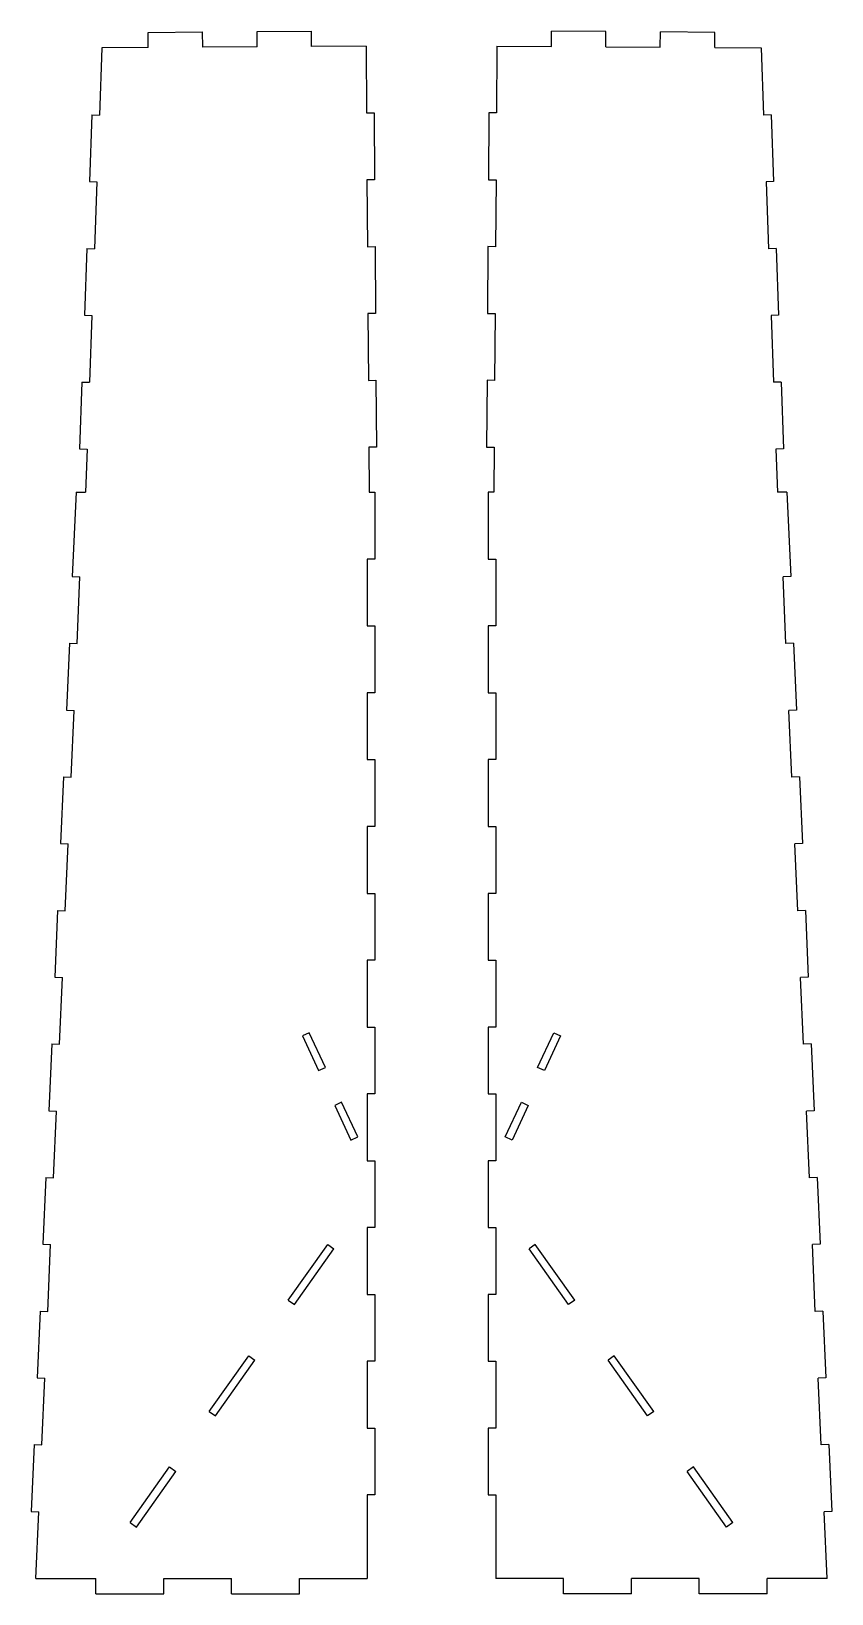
# Model space of a CAD drawing. Header units: inches. Extents: x -24.3 to 17.6, y -0.6 to 81.2.
import ezdxf

# ---------------------------------------------------------------- set-up
doc = ezdxf.new("R2010")
doc.units = ezdxf.units.IN
doc.header["$MEASUREMENT"] = 0

msp = doc.modelspace()

# ---------------------------------------------------------------- linework, layer by layer
at = {"color": 7, "linetype": 'Continuous', "lineweight": 25}
for p, q in [((-18.201, 81.164), (-15.352, 81.184)), ((-18.196, 80.364), (-18.201, 81.164)), ((-15.346, 80.384), (-15.352, 81.184)), ((-12.502, 81.203), (-9.652, 81.223)), ((-12.496, 80.403), (-12.502, 81.203)), ((-9.646, 80.423), (-9.652, 81.223)), ((2.902, 80.423), (2.908, 81.223)), ((5.758, 81.203), (2.908, 81.223)), ((5.752, 80.403), (5.758, 81.203)), ((8.602, 80.384), (8.608, 81.184)), ((11.457, 81.164), (8.608, 81.184)), ((11.452, 80.364), (11.457, 81.164)), ((-20.623, 80.348), (-20.753, 76.83)), ((-18.196, 80.364), (-20.623, 80.348)), ((-12.496, 80.403), (-15.346, 80.384)), ((-6.796, 80.442), (-9.646, 80.423)), ((-6.796, 80.442), (-6.772, 76.942)), ((0.052, 80.442), (0.028, 76.942)), ((0.052, 80.442), (2.902, 80.423)), ((5.752, 80.403), (8.602, 80.384)), ((11.452, 80.364), (13.879, 80.348)), ((13.879, 80.348), (14.009, 76.83)), ((-6.772, 76.942), (-6.372, 76.945)), ((-6.372, 76.945), (-6.349, 73.445)), ((-0.372, 76.945), (-0.396, 73.445)), ((0.028, 76.942), (-0.372, 76.945)), ((-21.15, 76.845), (-21.28, 73.347)), ((-21.15, 76.845), (-20.753, 76.83)), ((14.406, 76.845), (14.009, 76.83)), ((14.406, 76.845), (14.536, 73.347)), ((-21.28, 73.347), (-20.882, 73.332)), ((-20.882, 73.332), (-21.012, 69.835)), ((-6.349, 73.445), (-6.748, 73.442)), ((-6.748, 73.442), (-6.725, 69.942)), ((-0.396, 73.445), (0.004, 73.442)), ((0.004, 73.442), (-0.019, 69.942)), ((14.536, 73.347), (14.138, 73.332)), ((14.138, 73.332), (14.268, 69.835)), ((-21.41, 69.849), (-21.539, 66.352)), ((-21.41, 69.849), (-21.012, 69.835)), ((-6.725, 69.942), (-6.325, 69.945)), ((-6.325, 69.945), (-6.301, 66.445)), ((-0.419, 69.945), (-0.443, 66.445)), ((-0.019, 69.942), (-0.419, 69.945)), ((14.666, 69.849), (14.268, 69.835)), ((14.666, 69.849), (14.795, 66.352)), ((-21.539, 66.352), (-21.141, 66.337)), ((-21.141, 66.337), (-21.27, 62.839)), ((-6.301, 66.445), (-6.701, 66.442)), ((-6.701, 66.442), (-6.677, 62.942)), ((-0.443, 66.445), (-0.043, 66.442)), ((-0.043, 66.442), (-0.067, 62.942)), ((14.795, 66.352), (14.397, 66.337)), ((14.397, 66.337), (14.526, 62.839)), ((-21.669, 62.854), (-21.799, 59.357)), ((-21.669, 62.854), (-21.27, 62.839)), ((-6.677, 62.942), (-6.277, 62.945)), ((-6.277, 62.945), (-6.253, 59.445)), ((-0.467, 62.945), (-0.491, 59.445)), ((-0.067, 62.942), (-0.467, 62.945)), ((14.925, 62.854), (14.526, 62.839)), ((14.925, 62.854), (15.055, 59.357)), ((-21.799, 59.357), (-21.4, 59.342)), ((-21.4, 59.342), (-21.484, 57.08)), ((-6.253, 59.445), (-6.653, 59.442)), ((-6.653, 59.442), (-6.637, 57.08)), ((-0.491, 59.445), (-0.091, 59.442)), ((-0.091, 59.442), (-0.107, 57.08)), ((15.055, 59.357), (14.656, 59.342)), ((14.656, 59.342), (14.739, 57.08)), ((-21.977, 57.08), (-22.171, 52.67)), ((-21.977, 57.08), (-21.484, 57.08)), ((-6.637, 57.08), (-6.333, 57.08)), ((-6.333, 57.08), (-6.333, 53.58)), ((-0.411, 57.08), (-0.411, 53.58)), ((-0.107, 57.08), (-0.411, 57.08)), ((15.233, 57.08), (14.739, 57.08)), ((15.233, 57.08), (15.427, 52.67)), ((-6.333, 53.58), (-6.733, 53.58)), ((-6.733, 53.58), (-6.733, 50.08)), ((-0.411, 53.58), (-0.011, 53.58)), ((-0.011, 53.58), (-0.011, 50.08)), ((-22.171, 52.67), (-21.772, 52.652)), ((-21.925, 49.155), (-21.772, 52.652)), ((15.427, 52.67), (15.028, 52.652)), ((15.181, 49.155), (15.028, 52.652)), ((-6.733, 50.08), (-6.333, 50.08)), ((-6.333, 50.08), (-6.333, 46.58)), ((-0.011, 50.08), (-0.411, 50.08)), ((-0.411, 50.08), (-0.411, 46.58)), ((-22.324, 49.173), (-22.478, 45.676)), ((-22.324, 49.173), (-21.925, 49.155)), ((15.58, 49.173), (15.181, 49.155)), ((15.58, 49.173), (15.734, 45.676)), ((-6.333, 46.58), (-6.733, 46.58)), ((-6.733, 46.58), (-6.733, 43.08)), ((-0.411, 46.58), (-0.011, 46.58)), ((-0.011, 46.58), (-0.011, 43.08)), ((-22.478, 45.676), (-22.079, 45.659)), ((-22.232, 42.162), (-22.079, 45.659)), ((15.734, 45.676), (15.335, 45.659)), ((15.488, 42.162), (15.335, 45.659)), ((-6.733, 43.08), (-6.333, 43.08)), ((-6.333, 43.08), (-6.333, 39.58)), ((-0.011, 43.08), (-0.411, 43.08)), ((-0.411, 43.08), (-0.411, 39.58)), ((-22.631, 42.18), (-22.785, 38.683)), ((-22.631, 42.18), (-22.232, 42.162)), ((15.887, 42.18), (15.488, 42.162)), ((15.887, 42.18), (16.041, 38.683)), ((-6.333, 39.58), (-6.733, 39.58)), ((-6.733, 39.58), (-6.733, 36.08)), ((-0.411, 39.58), (-0.011, 39.58)), ((-0.011, 39.58), (-0.011, 36.08)), ((-22.785, 38.683), (-22.386, 38.665)), ((-22.539, 35.169), (-22.386, 38.665)), ((16.041, 38.683), (15.642, 38.665)), ((15.795, 35.169), (15.642, 38.665)), ((-6.733, 36.08), (-6.333, 36.08)), ((-6.333, 36.08), (-6.333, 32.58)), ((-0.011, 36.08), (-0.411, 36.08)), ((-0.411, 36.08), (-0.411, 32.58)), ((-22.938, 35.186), (-23.092, 31.69)), ((-22.938, 35.186), (-22.539, 35.169)), ((16.194, 35.186), (15.795, 35.169)), ((16.194, 35.186), (16.348, 31.69)), ((-6.333, 32.58), (-6.733, 32.58)), ((-6.733, 32.58), (-6.733, 29.08)), ((-0.411, 32.58), (-0.011, 32.58)), ((-0.011, 32.58), (-0.011, 29.08)), ((-23.092, 31.69), (-22.693, 31.672)), ((-22.846, 28.176), (-22.693, 31.672)), ((16.348, 31.69), (15.948, 31.672)), ((16.102, 28.176), (15.948, 31.672)), ((-9.769, 28.782), (-10.132, 28.613)), ((-8.922, 26.964), (-9.769, 28.782)), ((-6.733, 29.08), (-6.333, 29.08)), ((-6.333, 29.08), (-6.333, 25.58)), ((-0.011, 29.08), (-0.411, 29.08)), ((-0.411, 29.08), (-0.411, 25.58)), ((2.178, 26.964), (3.025, 28.782)), ((3.025, 28.782), (3.388, 28.613)), ((-23.245, 28.193), (-23.399, 24.696)), ((-23.245, 28.193), (-22.846, 28.176)), ((-10.132, 28.613), (-9.285, 26.795)), ((3.388, 28.613), (2.541, 26.795)), ((16.501, 28.193), (16.102, 28.176)), ((16.501, 28.193), (16.655, 24.696)), ((-9.285, 26.795), (-8.922, 26.964)), ((2.541, 26.795), (2.178, 26.964)), ((-6.333, 25.58), (-6.733, 25.58)), ((-6.733, 25.58), (-6.733, 22.08)), ((-0.411, 25.58), (-0.011, 25.58)), ((-0.011, 25.58), (-0.011, 22.08)), ((-23.399, 24.696), (-22.999, 24.679)), ((-23.153, 21.182), (-22.999, 24.679)), ((-8.075, 25.145), (-8.438, 24.976)), ((-8.438, 24.976), (-7.59, 23.158)), ((-7.228, 23.327), (-8.075, 25.145)), ((0.484, 23.327), (1.331, 25.145)), ((1.694, 24.976), (0.846, 23.158)), ((1.331, 25.145), (1.694, 24.976)), ((16.655, 24.696), (16.255, 24.679)), ((16.409, 21.182), (16.255, 24.679)), ((-7.59, 23.158), (-7.228, 23.327)), ((0.846, 23.158), (0.484, 23.327)), ((-6.733, 22.08), (-6.333, 22.08)), ((-6.333, 22.08), (-6.333, 18.58)), ((-0.011, 22.08), (-0.411, 22.08)), ((-0.411, 22.08), (-0.411, 18.58)), ((-23.552, 21.2), (-23.706, 17.703)), ((-23.552, 21.2), (-23.153, 21.182)), ((16.808, 21.2), (16.409, 21.182)), ((16.808, 21.2), (16.962, 17.703)), ((-6.333, 18.58), (-6.733, 18.58)), ((-6.733, 18.58), (-6.733, 15.08)), ((-0.411, 18.58), (-0.011, 18.58)), ((-0.011, 18.58), (-0.011, 15.08)), ((-23.706, 17.703), (-23.306, 17.686)), ((-23.46, 14.189), (-23.306, 17.686)), ((-10.871, 14.778), (-8.802, 17.69)), ((-10.545, 14.546), (-8.476, 17.458)), ((-8.802, 17.69), (-8.476, 17.458)), ((2.058, 17.69), (1.732, 17.458)), ((3.8, 14.546), (1.732, 17.458)), ((4.127, 14.778), (2.058, 17.69)), ((16.962, 17.703), (16.562, 17.686)), ((16.716, 14.189), (16.562, 17.686)), ((-10.871, 14.778), (-10.545, 14.546)), ((-6.733, 15.08), (-6.333, 15.08)), ((-6.333, 15.08), (-6.333, 11.58)), ((-0.011, 15.08), (-0.411, 15.08)), ((-0.411, 15.08), (-0.411, 11.58)), ((4.127, 14.778), (3.8, 14.546)), ((-23.859, 14.207), (-24.013, 10.71)), ((-23.859, 14.207), (-23.46, 14.189)), ((17.115, 14.207), (16.716, 14.189)), ((17.115, 14.207), (17.269, 10.71)), ((-15.008, 8.953), (-12.939, 11.866)), ((-14.682, 8.722), (-12.613, 11.634)), ((-12.939, 11.866), (-12.613, 11.634)), ((-6.333, 11.58), (-6.733, 11.58)), ((-6.733, 11.58), (-6.733, 8.08)), ((-0.411, 11.58), (-0.011, 11.58)), ((-0.011, 11.58), (-0.011, 8.08)), ((6.195, 11.866), (5.869, 11.634)), ((7.938, 8.722), (5.869, 11.634)), ((8.264, 8.953), (6.195, 11.866)), ((-24.013, 10.71), (-23.613, 10.692)), ((-23.767, 7.196), (-23.613, 10.692)), ((17.269, 10.71), (16.869, 10.692)), ((17.023, 7.196), (16.869, 10.692)), ((-15.008, 8.953), (-14.682, 8.722)), ((8.264, 8.953), (7.938, 8.722)), ((-6.733, 8.08), (-6.333, 8.08)), ((-6.333, 8.08), (-6.333, 4.58)), ((-0.011, 8.08), (-0.411, 8.08)), ((-0.411, 8.08), (-0.411, 4.58)), ((-24.166, 7.213), (-24.32, 3.717)), ((-24.166, 7.213), (-23.767, 7.196)), ((17.422, 7.213), (17.023, 7.196)), ((17.422, 7.213), (17.576, 3.717)), ((-19.145, 3.129), (-17.077, 6.041)), ((-18.819, 2.897), (-16.75, 5.809)), ((-17.077, 6.041), (-16.75, 5.809)), ((10.333, 6.041), (10.006, 5.809)), ((12.075, 2.897), (10.006, 5.809)), ((12.401, 3.129), (10.333, 6.041)), ((-6.333, 4.58), (-6.733, 4.58)), ((-6.733, 4.58), (-6.733, 0.203)), ((-0.411, 4.58), (-0.011, 4.58)), ((-0.011, 4.58), (-0.011, 0.203)), ((-24.32, 3.717), (-23.92, 3.699)), ((-24.074, 0.203), (-23.92, 3.699)), ((17.576, 3.717), (17.176, 3.699)), ((17.33, 0.203), (17.176, 3.699)), ((-19.145, 3.129), (-18.819, 2.897)), ((12.401, 3.129), (12.075, 2.897)), ((-24.074, 0.203), (-20.933, 0.203)), ((-20.933, -0.596), (-20.933, 0.203)), ((-17.383, -0.596), (-17.383, 0.203)), ((-17.383, 0.203), (-13.833, 0.203)), ((-13.833, -0.596), (-13.833, 0.203)), ((-10.283, -0.596), (-10.283, 0.203)), ((-10.283, 0.203), (-6.733, 0.203)), ((3.539, 0.203), (-0.011, 0.203)), ((3.539, -0.596), (3.539, 0.203)), ((7.089, -0.596), (7.089, 0.203)), ((10.639, 0.203), (7.089, 0.203)), ((10.639, -0.596), (10.639, 0.203)), ((14.189, -0.596), (14.189, 0.203)), ((17.33, 0.203), (14.189, 0.203)), ((-20.933, -0.596), (-17.383, -0.596)), ((-13.833, -0.596), (-10.283, -0.596)), ((7.089, -0.596), (3.539, -0.596)), ((14.189, -0.596), (10.639, -0.596))]:
    msp.add_line(p, q, dxfattribs=at)

doc.saveas('drawing.dxf')
